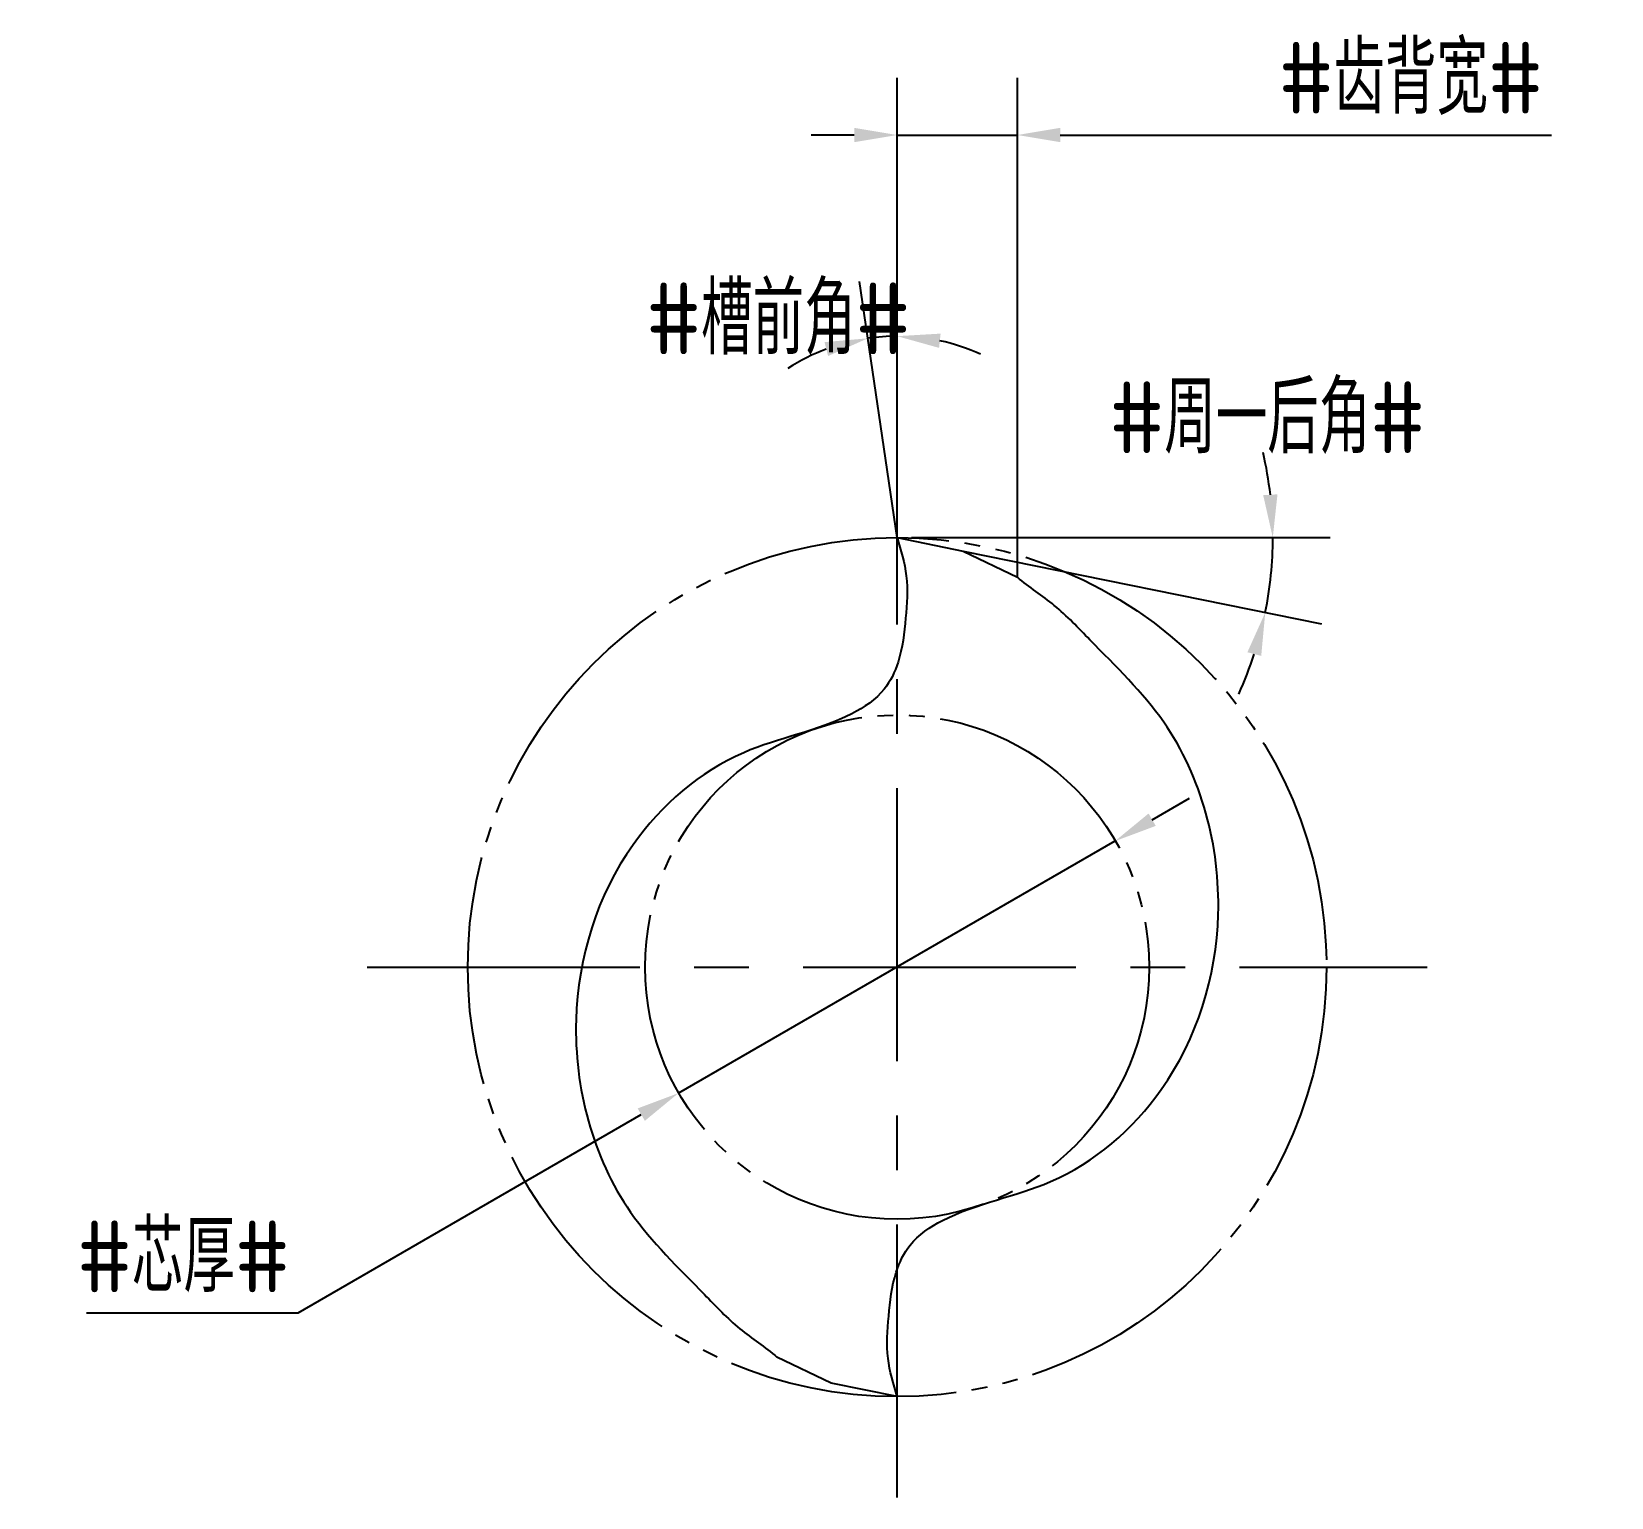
# Model space of a CAD drawing. Header units: millimetres. Extents: x 263.6 to 318.8, y 441.5 to 492.7.
import ezdxf

# ---------------------------------------------------------------- set-up
doc = ezdxf.new("R2010")
doc.units = ezdxf.units.MM
for name, pattern in [('ACAD_ISO04W100', [30, 24, -3, 0, -3]), ('CENTER', [50.8, 31.75, -6.35, 6.35, -6.35]), ('JIS_09_08', [10.75, 8, -0.55, 0.55, -0.55, 0.55, -0.55])]:
    doc.linetypes.add(name, pattern=pattern)
for name, color, linetype in [('中心线', 2, 'ACAD_ISO04W100'), ('标注', 7, 'Continuous'), ('虚线轮廓', 1, 'Continuous'), ('轮廓', 4, 'Continuous')]:
    doc.layers.add(name, color=color, linetype=linetype)
doc.styles.add('CFST0', font='gbenor.shx', dxfattribs={"bigfont": 'gbcbig.shx'})
doc.dimstyles.new('TYToolDesignC1-1', dxfattribs={"dimtxt": 2.5, "dimasz": 1.5, "dimexe": 2, "dimexo": 0, "dimtad": 1, "dimtoh": 1, "dimdec": 3, "dimdsep": 46, "dimtxsty": 'CFST0', "dimcen": 2.502, "dimclrd": 3, "dimclre": 3, "dimclrt": 3, "dimazin": 2, "dimtfac": 1, "dimtdec": 3, "dimtmove": 0, "dimatfit": 3, "dimfxl": 1, "dimarcsym": 0})

# ---------------------------------------------------------------- blocks, each defined once
blk = doc.blocks.new('*D4')
at = {"layer": 'Defpoints', "color": 0, "transparency": 16777216}
for p in [(301.49, 464.412), (286.24, 455.612)]:
    blk.add_point(p, dxfattribs=at)
at = {"layer": '标注', "color": 3, "lineweight": -2, "transparency": 16777216}
for p, q in [((302.789, 465.161), (304.088, 465.911)), ((301.49, 464.412), (286.24, 455.612)), ((272.953, 447.944), (284.941, 454.862)), ((265.563, 447.944), (272.953, 447.944))]:
    blk.add_line(p, q, dxfattribs=at)
at = {"layer": '标注', "color": 3, "transparency": 16777216}
for points in [[(302.664, 465.378), (302.914, 464.945), (301.49, 464.412)], [(284.816, 455.078), (285.066, 454.645), (286.24, 455.612)]]:
    blk.add_solid(points, dxfattribs=at)
at = {"layer": '标注', "color": 3, "transparency": 16777216, "insert": (268.946, 449.902), "char_height": 2.5, "attachment_point": 5, "style": 'CFST0'}
blk.add_mtext('#芯厚#', dxfattribs=at)
blk = doc.blocks.new('*D3')
at = {"layer": 'Defpoints', "color": 0, "transparency": 16777216}
for p in [(293.538, 482.039), (293.88, 475.012), (293.88, 475.012), (293.88, 474.072), (294.14, 473.242)]:
    blk.add_point(p, dxfattribs=at)
at = {"layer": '标注', "color": 3, "lineweight": -2, "transparency": 16777216}
for q in [(293.88, 484.047), (292.567, 483.951)]:
    blk.add_line((293.88, 475.012), q, dxfattribs=at)
for start, end in [(90, 98.3566), (65.5219, 77.7609), (110.5956, 122.8347)]:
    blk.add_arc((293.88, 475.012), 7.035, start, end, dxfattribs=at)
at = {"layer": '标注', "color": 3, "transparency": 16777216}
for points in [[(291.342, 481.839), (291.467, 481.355), (292.857, 481.972)], [(295.345, 481.638), (295.398, 482.136), (293.88, 482.047)]]:
    blk.add_solid(points, dxfattribs=at)
at = {"layer": '标注', "color": 3, "transparency": 16777216, "insert": (289.729, 482.65), "char_height": 2.5, "attachment_point": 5, "style": 'CFST0'}
blk.add_mtext('#槽前角#', dxfattribs=at)
blk = doc.blocks.new('*D1')
at = {"layer": 'Defpoints', "color": 0, "transparency": 16777216}
for p in [(293.88, 475.012), (293.88, 475.012), (294.38, 475.012), (296.19, 474.542), (306.885, 473.261)]:
    blk.add_point(p, dxfattribs=at)
at = {"layer": '标注', "color": 3, "lineweight": -2, "transparency": 16777216}
for p, q in [((294.38, 475.012), (309.002, 475.012)), ((296.19, 474.542), (308.699, 471.996))]:
    blk.add_line(p, q, dxfattribs=at)
for start, end in [(6.5529, 13.1057), (348.4994, 0), (335.3937, 341.9465)]:
    blk.add_arc((293.88, 475.012), 13.123, start, end, dxfattribs=at)
at = {"layer": '标注', "color": 3, "transparency": 16777216}
for points in [[(307.166, 476.523), (306.667, 476.495), (307.002, 475.012)], [(306.115, 471.009), (306.598, 470.881), (306.739, 472.395)]]:
    blk.add_solid(points, dxfattribs=at)
at = {"layer": '标注', "color": 3, "transparency": 16777216, "insert": (306.81, 479.195), "char_height": 2.5, "attachment_point": 5, "style": 'CFST0'}
blk.add_mtext('#周一后角#', dxfattribs=at)
blk = doc.blocks.new('*D2')
at = {"layer": 'Defpoints', "color": 0, "transparency": 16777216}
for p in [(298.08, 489.072), (293.88, 475.012), (298.08, 473.632)]:
    blk.add_point(p, dxfattribs=at)
at = {"layer": '标注', "color": 3, "lineweight": -2, "transparency": 16777216}
for p, q in [((293.88, 475.012), (293.88, 491.072)), ((298.08, 473.632), (298.08, 491.072)), ((292.38, 489.072), (290.88, 489.072)), ((293.88, 489.072), (298.08, 489.072)), ((299.58, 489.072), (316.74, 489.072))]:
    blk.add_line(p, q, dxfattribs=at)
at = {"layer": '标注', "color": 3, "transparency": 16777216}
for points in [[(292.38, 489.322), (292.38, 488.822), (293.88, 489.072)], [(299.58, 489.322), (299.58, 488.822), (298.08, 489.072)]]:
    blk.add_solid(points, dxfattribs=at)
at = {"layer": '标注', "color": 3, "transparency": 16777216, "insert": (311.823, 491.043), "char_height": 2.5, "attachment_point": 5, "style": 'CFST0'}
blk.add_mtext('#齿背宽#', dxfattribs=at)

msp = doc.modelspace()

# ---------------------------------------------------------------- linework, layer by layer
at = {"layer": '中心线', "linetype": 'CENTER', "ltscale": 0.3}
for p, q in [((293.8798, 441.4935), (293.8798, 478.5295)), ((275.3617, 460.0115), (312.3978, 460.0115))]:
    msp.add_line(p, q, dxfattribs=at)
at = {"layer": '虚线轮廓', "color": 7, "linetype": 'JIS_09_08'}
for radius in [15, 8.8047]:
    msp.add_circle((293.8798, 460.0115), radius, dxfattribs=at)
at = {"layer": '轮廓', "linetype": 'Continuous'}
for p, q in [((293.8798, 475.0115), (296.1907, 474.5436)), ((296.1907, 474.5436), (298.0798, 473.6289)), ((291.5688, 445.4794), (289.6798, 446.3941)), ((293.8798, 445.0115), (291.5688, 445.4794))]:
    msp.add_line(p, q, dxfattribs=at)
for points in [[(293.8798, 475.0115), (294.0122, 474.5692), (294.2863, 473.6532), (294.1832, 472.1678), (294.0326, 470.8092), (293.4395, 469.5525), (291.5664, 468.3148), (288.0597, 467.7678), (283.9159, 464.1867), (282.0012, 458.0307), (283.5993, 452.0161), (286.6666, 449.1071), (288.3171, 447.3493), (289.2673, 446.7449), (289.6798, 446.3941)], [(293.8798, 445.0115), (293.7474, 445.4538), (293.4732, 446.3698), (293.5763, 447.8552), (293.7269, 449.2138), (294.3201, 450.4705), (296.1931, 451.7082), (299.6999, 452.2552), (303.8436, 455.8363), (305.7583, 461.9923), (304.1603, 468.0069), (301.0929, 470.9159), (299.4425, 472.6737), (298.4923, 473.2781), (298.0798, 473.6289)]]:
    msp.add_open_spline(points, degree=3, knots=[0, 0, 0, 0, 1.373864, 2.8452398, 4.4133946, 5.4666549, 6.88846, 10.9045266, 15.9327156, 22.3647847, 29.3434622, 33.2051483, 34.9321883, 36.5566497, 36.5566497, 36.5566497, 36.5566497], dxfattribs=at)

# ---------------------------------------------------------------- dimensions: what is measured, and where the dimension line sits
at = {"layer": '标注'}
dim = msp.add_linear_dim(base=(298.0798, 489.0715), p1=(293.8798, 475.0115), p2=(298.0798, 473.6315), text='#齿背宽#', dimstyle='TYToolDesignC1-1', dxfattribs=at)
dim.commit()
dim.dimension.update_dxf_attribs({"geometry": '*D2', "text_midpoint": (311.8227, 489.0715), "dimtype": 160})
for base, line1, line2, text, picture, middle in [((293.5379, 482.0386), ((293.8798, 475.0115), (293.8798, 474.0715)), ((293.8798, 475.0115), (294.1398, 473.2415)), '#槽前角#', '*D3', (289.7289, 480.692)), ((306.8851, 473.2607), ((293.8798, 475.0115), (296.1898, 474.5415)), ((293.8798, 475.0115), (294.3798, 475.0115)), '#周一后角#', '*D1', (306.8098, 477.2515))]:
    dim = msp.add_angular_dim_2l(base=base, line1=line1, line2=line2, text=text, dimstyle='TYToolDesignC1-1', dxfattribs=at)
    dim.commit()
    dim.dimension.update_dxf_attribs({"geometry": picture, "text_midpoint": middle, "dimtype": 162})
dim = msp.add_diameter_dim_2p(p1=(301.4898, 464.4115), p2=(286.2398, 455.6115), text='#芯厚#', dimstyle='TYToolDesignC1-1', dxfattribs=at)
dim.commit()
dim.dimension.update_dxf_attribs({"geometry": '*D4', "text_midpoint": (268.9457, 447.9444), "dimtype": 163})

doc.saveas('drawing.dxf')
